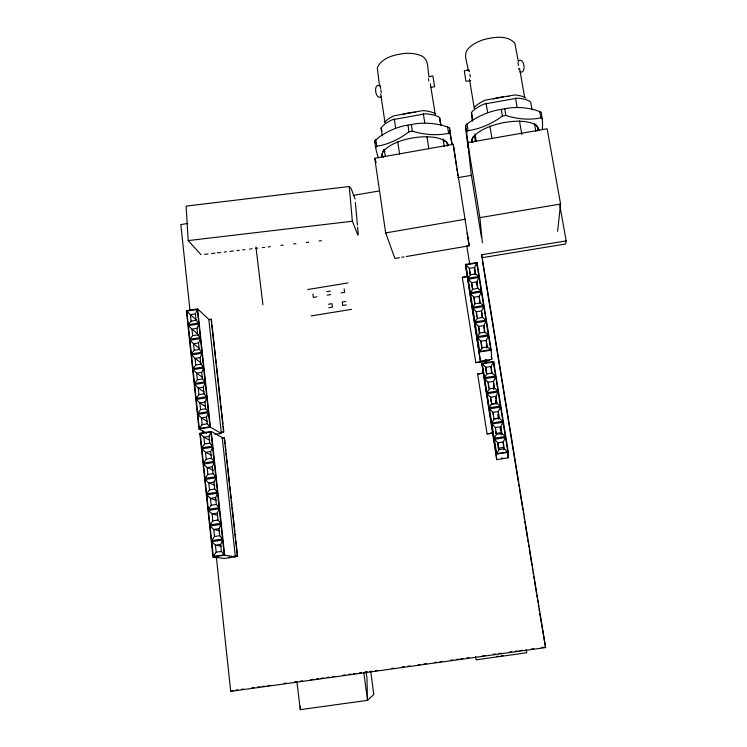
<?xml version="1.0" encoding="UTF-8"?>
<svg xmlns="http://www.w3.org/2000/svg" width="747" height="747" viewBox="0 0 747 747"><rect width="100%" height="100%" fill="white"/><g stroke="black" fill="none" stroke-linecap="round" stroke-linejoin="round"><path stroke-width="1.12" d="M508.24 457.836L508.324 452.346L493.636 361.473L481.806 363.331L496.662 459.582L508.24 457.836L507.502 453.28M370.745 671.497L373.808 694.542L367.487 700.359L300.275 709.65L300.406 706.158M380.316 85.56L380.625 88.538M557.607 231.327L560.567 204.015L547.14 128.783L467.706 142.649L471.114 173.631L481.385 236.967M566.179 240.879L565.656 243.989L481.908 257.734L481.694 254.764L566.179 240.879L559.811 205.304M198.739 322.975L196.106 320.304L195.406 313.824L197.273 309.445L186.834 311.154L188.263 324.674L198.739 322.975L197.273 309.445M200.317 337.56L197.675 334.852L196.965 328.335L198.851 323.955L188.375 325.664L189.813 339.259L200.317 337.56L198.851 323.955M201.905 352.229L199.244 349.475L198.543 342.929L200.429 338.55L189.925 340.249L191.372 353.919L201.905 352.229L200.429 338.55M203.501 366.973L200.831 364.181L200.121 357.598L202.017 353.219L191.484 354.918L192.941 368.663L203.501 366.973L202.017 353.219M205.108 381.792L202.428 378.962L201.718 372.342L203.614 367.972L193.053 369.662L194.519 383.482L205.108 381.792L203.614 367.972M206.723 396.704L204.034 393.828L203.315 387.17L205.22 382.8L194.622 384.49L196.097 398.384L206.723 396.704L205.22 382.8M208.348 411.69L205.64 408.777L204.921 402.082L206.835 397.712L196.209 399.393L197.694 413.362L208.348 411.69L206.835 397.712M209.972 426.761L207.264 423.801L206.536 417.069L208.46 412.708L197.806 414.38L199.29 428.433L209.972 426.761L208.46 412.708M212.475 446.164L209.748 443.148L209.011 436.369L210.943 432.018L200.252 433.68L201.755 447.827L212.475 446.164L210.943 432.018M214.128 461.422L211.382 458.359L210.654 451.543L212.587 447.201L201.867 448.854L203.38 463.075L214.128 461.422L212.587 447.201M215.79 476.763L213.035 473.654L212.297 466.81L214.24 462.458L203.492 464.111L205.005 478.416L215.79 476.763L214.24 462.458M217.461 492.189L214.697 489.042L213.95 482.151L215.902 477.809L205.117 479.453L206.648 493.832L217.461 492.189L215.902 477.809M219.142 507.708L216.369 504.505L215.622 497.577L217.573 493.244L206.76 494.887L208.301 509.342L219.142 507.708L217.573 493.244M220.832 523.302L218.04 520.061L217.293 513.096L219.254 508.763L208.413 510.397L209.954 524.936L220.832 523.302L219.254 508.763M222.531 538.998L219.73 535.702L218.974 528.689L220.944 524.366L210.066 526L211.625 540.613L222.531 538.998L220.944 524.366M224.24 554.769L221.429 551.426L220.664 544.386L222.643 540.062L211.737 541.687L213.306 556.384L224.24 554.769L222.643 540.062M476.745 263.056L478.911 276.483L468.061 278.257L465.923 264.83L476.745 263.056L474.532 267.51L475.185 274.317M479.07 277.464L481.255 290.966L470.367 292.731L468.22 279.238L479.07 277.464L476.857 281.918L477.464 288.445M481.413 291.956L483.598 305.532L472.692 307.288L470.526 293.72L481.413 291.956L479.182 296.4L479.807 303.338M483.767 306.522L485.97 320.174L475.027 321.92L472.851 308.278L483.767 306.522L481.535 310.967L482.095 317.578M486.129 321.163L488.342 334.889L477.37 336.636L475.185 322.919L486.129 321.163L483.888 325.608L484.486 332.947M488.51 335.889L490.732 349.689L479.733 351.435L477.529 337.635L488.51 335.889L486.26 340.324L486.857 348.158M493.309 362.043L495.56 375.965L484.504 377.693L482.291 363.78L493.309 362.043L491.05 366.469L491.498 373.379M495.728 376.983L497.988 390.98L486.904 392.707L484.672 378.71L495.728 376.983L493.459 381.4L493.898 388.963M498.156 392.007L500.434 406.079L489.313 407.806L487.063 393.725L498.156 392.007L495.877 396.424L496.232 403.473L491.106 404.267M500.593 407.106L502.88 421.261L491.731 422.979L489.472 408.824L500.593 407.106L498.305 411.522L498.576 418.059L493.44 418.843M503.048 422.298L505.355 436.537L494.169 438.237L491.899 424.007L503.048 422.298L500.751 426.705L501.293 434.913M505.523 437.574L507.829 451.888L496.615 453.588L494.337 439.283L505.523 437.574L503.207 441.972L503.665 449.666M496.615 453.588L498.949 449.647L497.847 442.794L494.337 439.283M494.169 438.237L496.494 434.343L495.401 427.527L491.899 424.007M491.731 422.979L494.056 419.123L492.973 412.344L489.472 408.824M489.313 407.806L491.638 403.987L490.555 397.245L487.063 393.725M486.904 392.707L489.229 388.935L488.155 382.231L484.672 378.71M378.318 157.72A84.943 4.856 79.9 0 1 376.32 150.829L374.527 141.043L379.821 136.608A87.838 68.397 -70.8 0 1 403.464 125.954L416.023 123.703A87.464 71.861 50.3 0 1 442.682 125.375L449.442 127.728L451.87 143.826M484.504 377.693L486.829 373.967L485.765 367.3L482.291 363.78M479.733 351.435L482.048 347.766L480.993 341.164L477.529 337.635M477.37 336.636L479.695 333.013L478.64 326.439L475.185 322.919M475.027 321.92L477.342 318.343L476.297 311.807L472.851 308.278M472.692 307.288L475.008 303.749L473.971 297.241L470.526 293.72M470.367 292.731L472.692 289.229L471.656 282.758L468.22 279.238M468.061 278.257L470.377 274.793L469.349 268.36L465.923 264.83M213.306 556.384L216.191 552.201L215.435 545.161L211.737 541.687M211.625 540.613L214.51 536.477L213.763 529.474L210.066 526M209.954 524.936L212.839 520.836L212.092 513.871L208.413 510.397M208.301 509.342L211.177 505.289L210.43 498.361L206.76 494.887M206.648 493.832L209.524 489.827L208.786 482.936L205.117 479.453M384.257 122.769L384.612 122.275A28.9 12.391 -9.6 0 1 393.94 115.832L422.989 110.593A28.9 12.391 -9.6 0 1 434.465 113.301L435.006 113.628M382.24 135.861L381.073 128.017L381.81 127.009A32.775 13.913 -9.6 0 1 392.38 119.735L425.426 113.787A32.775 13.913 -9.6 0 1 438.442 116.831L439.572 117.503L440.842 125.197M205.005 478.416L207.881 474.448L207.143 467.594L203.492 464.111M203.38 463.075L206.237 459.153L205.509 452.337L201.867 448.854M201.755 447.827L204.613 443.942L203.894 437.172L200.252 433.68M199.29 428.433L202.148 424.595L201.429 417.872L197.806 414.38M197.694 413.362L200.541 409.571L199.832 402.885L196.209 399.393M196.097 398.384L198.945 394.631L198.235 387.973L194.622 384.49M194.519 383.482L197.357 379.775L202.428 378.962M469.116 148.438L468.332 147.906L466.884 138.363A85.634 1.569 81.2 0 1 465.558 126.598L466.147 124.656L471.292 121.014A88.856 72.524 -66.1 0 1 496.475 110.229L509.183 107.988A87.66 69.303 54.2 0 1 534.917 109.837L541.314 112.255L542.518 121.901A96.456 7.619 82.2 0 1 542.406 129.007M192.941 368.663L195.779 364.994L200.831 364.181M191.372 353.919L194.211 350.287L199.244 349.475M189.813 339.259L192.642 335.664L197.675 334.852M188.263 324.674L191.092 321.126L196.106 320.304M375.489 147.663L376.787 146.197L381.119 145.422A86.979 63.215 -66 0 0 404.818 134.834L408.973 131.799L412.372 131.183L417.396 132.564A85.886 66.922 45.1 0 0 444.082 134.115L448.63 133.293L450.488 134.161M474.55 107.204L474.98 106.709A29.273 12.241 -11.7 0 1 485.307 100.163L514.711 94.944A29.273 12.241 -11.7 0 1 525.44 97.773L525.907 98.109M472.319 121.238L471.478 112.47L472.384 111.443A33.204 13.745 -11.7 0 1 484.093 104.057L517.54 98.128A33.204 13.745 -11.7 0 1 529.698 101.312L530.669 102.012L532.06 109.912M467.986 143.788A85.401 1.494 81.2 0 0 466.987 135.384L466.567 132.154L468.117 130.669L472.748 129.866A88.407 66.856 -61.8 0 0 497.988 119.156L502.404 116.084L505.84 115.477L510.715 116.896A85.914 64.793 48.9 0 0 536.467 118.614L540.828 117.83L542.462 118.726M216.35 557.01L230.711 691.367L233.232 690.489M379.383 85.728C372.818 83.169 375.666 101.228 381.269 96.419M429.114 76.633L432.877 75.942L433.279 78.37L434.614 86.708L430.86 87.39M468.117 70.059L464.345 70.732L465.885 81.246L470.666 80.676M518.446 61.002C524.114 56.184 526.906 74.476 519.903 71.861M399.486 257.678L394.911 258.453L385.667 232.933L374.761 158.261L453.242 144.32L469.209 245.819L406.349 256.51M385.667 232.933L465.4 219.216M187.712 223.428L180.821 224.595L189.981 310.304M353.2 195.378L379.625 190.905M457.771 177.655L471.562 175.321M401.774 257.285L404.062 256.903M482.394 242.738L479.891 217.648L560.567 204.015M307.708 289.537L347.943 282.945M465.456 264.41L477.053 262.505L491.218 350.128L491.769 359.354L480.405 361.146L465.456 264.41L480.405 361.146M215.864 434.334L215.015 434.259L221.383 433.475L208.805 319.324L197.6 308.894L186.395 310.724L198.963 429.002L206.545 433.129M326.71 291.694L330.267 291.115M195.406 313.824L190.401 314.646L186.834 311.154M316.896 296.839L313.338 297.427L312.881 293.963M327.167 295.168L330.734 294.579M341.024 292.899L344.591 292.32L344.124 288.846M470.377 274.793L475.568 273.944L478.911 276.483M467.781 276.558L462.318 277.445L467.753 276.278M209.02 319.464L211.392 319.352L211.775 322.807M209.272 319.697L211.392 319.352M328.372 304.244L331.939 303.665L332.406 307.148L328.829 307.727M345.833 301.405L342.257 301.984L342.724 305.467L346.3 304.888M471.656 282.758L476.857 281.918L477.893 288.379L481.255 290.966M196.965 328.335L191.951 329.156L188.375 325.664M472.692 289.229L477.893 288.379M311.116 315.916L351.566 309.351M198.543 342.929L193.51 343.741L189.925 340.249M475.008 303.749L480.237 302.899L483.598 305.532M200.121 357.598L195.07 358.411L191.484 354.918M477.342 318.343L482.581 317.503L485.97 320.174M201.718 372.342L196.648 373.155L193.053 369.662M479.695 333.013L484.943 332.182L488.342 334.889M203.315 387.17L198.235 387.973L204.006 391.876M482.048 347.766L487.324 346.935L490.732 349.689M198.945 394.631L204.034 393.828M479.406 351.996L491.218 350.128M204.921 402.082L199.832 402.885L205.584 406.517M475.802 362.566L489.154 360.465L476.941 362.603M200.541 409.571L205.64 408.777M483.178 373.07L477.604 373.948L487.1 433.895L492.731 433.036M477.632 374.144L483.197 373.267M206.536 417.069L201.429 417.872L207.171 421.233M486.829 373.967L492.124 373.136L495.56 375.965M202.148 424.595L207.264 423.801M198.963 429.002L210.421 427.209L221.383 433.475M211.28 431.449L199.804 433.232L212.96 556.982L224.063 558.457L235.361 556.795L222.214 437.555L211.28 431.449L224.698 555.245L235.361 556.795M489.229 388.935L494.533 388.104L497.988 390.98M220.374 432.41L223.614 431.897L211.14 319.118M220.617 432.55L223.857 432.046M209.011 436.369L203.894 437.172L209.608 440.17M222.12 438.293L224.53 438.087L222.373 438.424M204.613 443.942L209.748 443.148M491.638 403.987L496.96 403.165L500.434 406.079M210.654 451.543L205.509 452.337L211.784 455.343M206.237 459.153L211.382 458.359M494.056 419.123L499.398 418.301L502.88 421.261M212.297 466.81L207.143 467.594L213.399 470.283M207.881 474.448L213.035 473.654M492.721 432.887L487.1 433.895M500.938 432.718L495.784 433.503L495.653 431.514M496.494 434.343L501.853 433.521L505.355 436.537M213.95 482.151L208.786 482.936L215.024 485.307M209.524 489.827L214.697 489.042M503.31 447.462L498.137 448.247L497.847 442.794L503.207 441.972L504.318 448.835L507.829 451.888M498.949 449.647L504.318 448.835M496.662 459.582L496.288 454.167L508.324 452.346M215.622 497.577L210.43 498.361L216.649 500.415M211.177 505.289L216.369 504.505M217.293 513.096L212.092 513.871L217.256 515.318M212.839 520.836L218.04 520.061M218.974 528.689L213.763 529.474L219.945 530.884M214.51 536.477L219.73 535.702M220.664 544.386L215.435 545.161L221.14 546.16M216.191 552.201L221.429 551.426M212.96 556.982L224.698 555.245M234.007 556.3L237.565 555.852L235.903 540.837M235.352 556.179L237.565 555.852M235.538 690.172L237.854 689.845M241.318 689.369L243.634 689.042M251.72 687.922L254.027 687.595M257.5 687.119L259.807 686.792M262.122 686.474L264.429 686.148M267.893 685.671L270.209 685.344M284.075 683.421L286.381 683.094M294.477 681.974L296.783 681.656M300.257 681.171L302.563 680.844M310.649 679.723L312.965 679.406M316.429 678.92L318.745 678.603M321.051 678.276L323.367 677.959M326.831 677.473L329.138 677.156M332.611 676.67L334.917 676.352M343.004 675.223L345.319 674.905M348.784 674.42L351.099 674.102M353.406 673.775L355.721 673.458M359.186 672.972L361.501 672.655M364.966 672.169L367.272 671.852M369.588 671.525L371.894 671.208M375.368 670.722L377.674 670.404M391.54 668.472L393.856 668.154M401.942 667.024L404.248 666.707M407.722 666.221L410.028 665.904M418.124 664.774L420.43 664.457M423.894 663.971L426.21 663.653M434.296 662.524L436.612 662.206M440.076 661.721L442.383 661.403M450.478 660.273L452.785 659.956M456.249 659.47L458.565 659.153M460.871 658.826L463.187 658.509M466.651 658.023L468.967 657.705M482.833 655.773L485.139 655.455M493.235 654.325L495.541 654.008M499.005 653.522L501.321 653.205M509.407 652.084L511.723 651.757M515.187 651.272L517.494 650.954M519.809 650.637L522.116 650.31M531.369 649.022L533.675 648.704M541.762 647.584L544.077 647.257M230.711 691.367L545.599 647.574L481.694 254.764M355.068 199.057L351.286 188.832L349.269 186.498L186.096 206.116L188.197 240.59L201.046 254.764M188.197 240.59L352.36 221.233L357.99 235.286M204.519 254.363L207.993 253.952M211.466 253.55L214.931 253.14M217.246 252.869L220.72 252.467M224.193 252.056L226.509 251.786M229.983 251.384L233.447 250.973M236.92 250.572L239.236 250.301M242.71 249.89L245.025 249.629M249.647 249.087L251.963 248.816M255.437 248.406L257.752 248.135M262.384 247.593L264.69 247.322M268.164 246.921L270.479 246.65M280.891 245.427L283.206 245.156M293.627 243.942L295.943 243.671M306.354 242.458L308.67 242.187M319.081 240.964L321.397 240.693M467.286 141.454L468.042 141.827M202.839 377.608L196.648 373.155L197.357 379.775M201.279 363.145L195.07 358.411L195.779 364.994M199.729 348.765L193.51 343.741L194.211 350.287M198.525 334.74L191.951 329.156L192.642 335.664M196.162 319.791L190.401 314.646L191.092 321.126M545.599 647.574L539.801 613.689M374.527 141.043L375.041 142.089A85.261 5.332 80.4 0 1 375.424 143.032M374.761 158.261L376.171 162.585M469.06 69.882L469.443 71.693M381.073 128.017L382.016 131.229M518.007 62.963L518.446 65.484M381.315 92.656L380.83 89.873M539.661 111.256L540.828 117.83M534.45 123.451L535.842 131.36M518.455 62.048L514.804 43.139C506.98 34.605 493.347 37.173 483.393 39.712C477.875 41.645 472.309 44.148 468.332 48.583C462.281 54.858 468.182 63.784 468.145 71.086M519.651 68.855L524.618 97.213M515.505 98.053L517.092 107.185M519.464 120.883L521.845 134.591M504.692 108.754L505.84 115.477M501.256 109.361L502.404 116.084M486.092 103.263L487.623 112.386M489.911 126.075L492.012 138.625M469.452 79.014L474.308 108.455M471.478 112.47L472.776 120.351M474.989 133.872L476.287 141.753M474.494 135.861L475.419 141.538M467.034 124.002L468.117 130.669M465.493 125.505L466.567 132.154M467.706 142.649L479.891 217.648M482.282 260.04L518.437 482.366M518.82 484.672L519.193 486.979M519.567 489.276L522.937 510.014M523.311 512.321L523.684 514.618M524.058 516.924L524.431 519.23M524.814 521.537L527.429 537.663M527.812 539.969L528.185 542.266M528.559 544.572L528.932 546.879M529.306 549.185L531.929 565.311M532.303 567.608L532.676 569.914M533.05 572.221L533.433 574.527M533.806 576.824L534.18 579.13M534.553 581.437L536.43 592.959M536.804 595.256L537.177 597.563M537.551 599.869L537.924 602.175M538.298 604.472L538.671 606.779M539.045 609.085L539.427 611.382M467.155 233.167L469.209 245.819M447.574 126.757L448.63 133.293M491.237 356.067L491.769 359.354M492.124 373.136L491.05 366.469L485.765 367.3L486.269 373.033M494.533 388.104L493.459 381.4L488.155 382.231L488.603 387.609M496.96 403.165L495.877 396.424L490.555 397.245L490.872 401.26M499.398 418.301L498.305 411.522L492.973 412.344L493.132 414.51M501.853 433.521L500.751 426.705L495.401 427.527L495.532 429.516M475.568 273.944L474.532 267.51L469.349 268.36L469.984 274.018M480.237 302.899L479.182 296.4L473.971 297.241L474.466 301.853M482.581 317.503L481.535 310.967L476.297 311.807L476.763 316.196M484.943 332.182L483.888 325.608L478.64 326.439L479.387 333.76M487.324 346.935L486.26 340.324L480.993 341.164L481.759 348.961M493.384 386.806L493.767 389.29M495.606 400.616L496.176 404.239M497.829 414.417L498.576 419.179M500.051 428.227L500.425 430.674M502.329 457.967L502.442 458.565M485.97 359.54L486.092 360.25L485.401 359.624M501.751 458.051L501.863 458.649M466.735 245.576L469.676 263.934M439.572 117.503L440.833 125.365M442.99 138.849L444.297 146.552M428.843 81.106L428.442 78.603M481.806 363.331L496.288 454.167M526.233 649.423L526.766 652.757L476.044 659.844L475.54 656.51M462.281 277.174L475.83 362.781M429.217 76.81C427.032 70.05 429.553 59.993 421.952 56.156C416.975 53.635 411.336 53.177 405.845 53.317C395.415 54.419 382.072 57.183 377.31 67.772L379.504 85.905M430.319 83.72L435.277 114.795M423.334 113.712L424.763 122.807M426.91 136.44L428.871 148.933M450.852 137.149L451.412 140.819M411.345 124.497L412.372 131.183M407.946 125.104L408.973 131.799M469.854 74.205L470.274 77.006M451.543 141.043L452.028 144.236M450.684 136.075L449.442 127.728M394.276 118.95L395.649 128.036M397.703 141.65L399.589 154.134M380.709 93.945L384.994 122.667M384.238 149.316L385.228 156.039M375.806 139.568L376.787 146.197M453.242 144.32L456.52 166.702M456.847 168.934L457.173 171.175M457.5 173.407L457.827 175.648M366.067 671.45L366.982 678.379L367.487 700.359L363.845 672.776M255.95 247.098L262.907 304.795M296.951 682.123L300.275 709.65M212.027 325.104L215.463 356.151M215.715 358.448L216.228 363.051M216.481 365.348L220.682 403.296M220.935 405.593L221.439 410.196M221.7 412.493L222.97 423.997M223.222 426.294L223.736 430.898M224.66 439.245L225.164 443.867M225.426 446.174L225.939 450.796M226.192 453.102L226.705 457.715M226.957 460.031L227.471 464.643M227.723 466.95L229.637 484.271M229.899 486.577L230.412 491.199M230.664 493.506L231.178 498.128M231.43 500.434L231.944 505.056M232.196 507.362L234.875 531.603M235.137 533.909L235.65 538.531M471.777 283.851L472.244 288.183M224.287 437.957L237.322 555.815M197.6 308.894L210.421 427.209M202.857 430.758L203.1 433.073M518.829 68.304L518.96 69.583M476.306 281.74L476.521 283.963M355.376 202.446L357.411 225.062M357.617 227.321L358.224 234.1M349.269 186.498L352.36 221.233M477.053 262.505L477.445 266.987M468.332 147.906L468.276 146.944A85.401 1.494 81.2 0 0 468.108 144.993M493.636 361.473L493.804 364.779M503.198 655.558A17.956 1.102 -8 0 1 501.312 655.829M498.482 656.211A17.956 1.102 -8 0 1 496.634 656.445M401.858 114.59A25.501 10.934 -9.6 0 1 415.117 112.19M381.754 156.851A33.839 13.679 -9.5 0 1 412.045 138.046A33.839 13.679 -9.5 0 1 448.321 144.974M446.304 141.837A32.915 13.353 -9.4 0 1 447.35 146.085M383.36 157.402A32.915 13.353 -9.4 0 1 382.427 153.154M382.651 152.239A32.915 13.353 -9.4 0 1 384.182 149.437M444.904 140.025A32.859 13.586 -9.5 0 1 443.55 141.902M384.789 151.174A32.859 13.586 -9.5 0 1 383.379 150.082M493.291 98.921A25.828 10.803 -11.7 0 1 503.385 96.839M506.718 96.54A25.828 10.803 -11.7 0 1 508.875 96.456M471.525 142.425A34.278 13.502 -11.5 0 1 504.823 122.443A34.278 13.502 -11.5 0 1 538.886 130.613M535.356 124.282A33.335 13.185 -11.4 0 1 537.308 130.884M472.851 142.668A33.335 13.185 -11.4 0 1 472.907 136.85M475.652 137.42A33.279 13.427 -11.5 0 1 473.645 136.206M229.628 556.86L228.862 557.673L229.712 557.626L229.628 556.86"/></g></svg>
